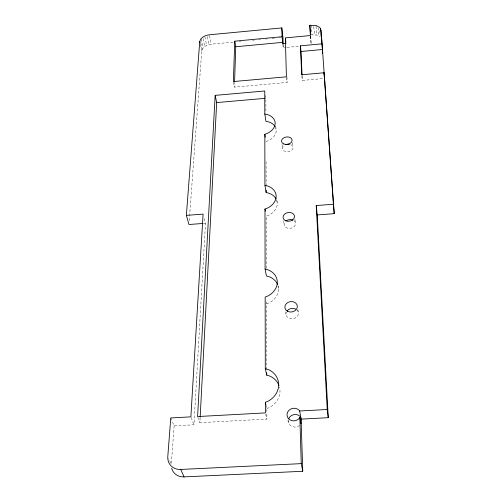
<?xml version="1.0" encoding="UTF-8"?>
<svg xmlns="http://www.w3.org/2000/svg" width="502" height="502" viewBox="0 0 502 502"><rect width="100%" height="100%" fill="white"/><g stroke="black" fill="none" stroke-linecap="round" stroke-linejoin="round"><path stroke-width="0.38" stroke-dasharray="2.51 1.88" d="M286.956 77.001L287.106 82.453L234.415 87.147L234.566 82.485M266.022 405.12L266.851 408.597L266.888 419.088L199.878 422.659L200.122 417.959M170.768 417.94L174.131 425.847L193.948 424.799L205.5 223.271L204.025 217.636M174.131 425.847L171.301 464.218L168.741 458.721M189.26 220.591L201.766 50.865C202.576 46.567 207.364 44.64 211.254 44.17L233.863 42.049M266.851 408.597L270.189 407.141A19.929 17.733 -16.6 0 0 279.482 387.036M266.725 369.648L266.518 303.911L269.561 302.656A18.172 14.809 -11.9 0 0 278.089 285.895M265.997 141.558L268.589 140.579A15.48 10.749 -9.5 0 0 275.667 127.709M310.65 34.845L316.756 35.046L319.78 36.502M239.322 41.534L240.878 41.39M252.575 40.292L254.131 40.147M258.806 39.708L260.369 39.558M265.822 39.049L267.384 38.899M272.059 38.459L274.399 38.24M279.074 37.801L280.637 37.656M282.827 44.465L283.222 47.715L286.341 47.426M287.119 47.351L299.575 46.203M301.859 76.185L302.311 80.427L322.968 78.588M203.247 223.44L205.5 223.271M191.155 417.576L193.948 424.799M197.851 417.231L199.878 422.659M265.715 414.275L266.888 419.088M200.373 44.389L201.766 50.865M200.8 42.839L202.193 49.315M201.358 39.187L203.203 47.822M203.059 38.56L204.728 46.479M204.872 36.734L206.673 45.375M207.263 36.665L208.901 44.59M287.947 420.03L288.368 422.088M209.497 35.523L211.254 44.17M266.06 301.639L266.518 303.911M233.499 82.265L234.415 87.147M277.989 285.902L278.528 288.964M285.588 311.786L286.109 314.804M276.721 199.783L277.292 203.366M265.414 95.361L265.859 98.273L265.903 112.862M297.843 309.326L298.301 312.357M283.567 220.824L284.22 225.097M275.598 126.09L276.232 130.457M282.005 144.607L282.613 148.968M294.925 219.299L295.414 222.863M292.409 142.549L292.967 146.923M286.491 77.515L287.106 82.453M310.456 36.244L311.127 43.812M311.202 25.131L312.068 34.701M313.769 26.575L314.478 34.676M316.003 26.204L316.756 35.046M318.067 27.679L318.739 35.793M319.818 30.955L320 33.17M310.732 36.313L311.165 43.649M310.587 36.062L310.889 41.202M302.097 75.733L302.311 80.427M283.153 44.778L283.222 47.715M266.06 161.644L266.142 186.367M266.405 268.231L266.236 216.167L269.034 215.063A16.717 12.537 -10.2 0 0 276.677 200.154M299.512 425.401A6.833 6.281 -11.4 0 1 291.976 426.468A6.833 6.281 -11.4 0 1 288.28 420.45M296.914 309.985A6.225 5.208 -8.8 0 1 296.996 316.712A6.225 5.208 -8.8 0 1 289.146 318.287A6.225 5.208 -8.8 0 1 286.378 312.1M294.147 220.886A5.717 4.386 -8.1 0 1 293.877 226.86A5.717 4.386 -8.1 0 1 286.184 227.601A5.717 4.386 -8.1 0 1 285.149 221.752M290.777 144.658A5.284 3.746 -7.9 0 1 291.844 150.092A5.284 3.746 -7.9 0 1 284.088 150.889A5.284 3.746 -7.9 0 1 284.402 145.316"/><path stroke-width="0.75" d="M234.591 81.707L235.745 46.749L234.76 41.177L282.011 36.734L281.81 27.924L209.353 34.801C205.431 35.284 200.593 37.186 199.752 41.509L186.361 215.377L188.972 224.507L202.494 223.497M234.76 41.177L233.374 81.569L286.404 76.812L285.343 37.882L310.393 35.535L309.797 25.269L315.934 25.464L319.523 27.271L320.558 28.589L321.757 39.671L334.213 213.657L317.226 214.931L316.235 205.55L333.441 204.245L334.213 213.657M200.166 417.181L216.682 102.584L215.163 95.367L264.755 90.987L264.799 114.029L265.934 121.308L268.476 121.823A15.48 10.749 -9.5 0 1 275.008 126.429M215.163 95.367L197.6 416.553L265.382 412.901L265.363 402.334L268.739 400.872A20.162 17.84 -16.4 0 0 278.685 384.639A20.162 17.84 -16.4 0 0 268.589 369.679L265.294 368.663L265.156 297.09L268.231 295.829A18.361 14.865 -11.9 0 0 277.311 282.18A18.361 14.865 -11.9 0 0 268.112 269.875L265.1 269.072L264.981 209.045L267.811 207.941A16.88 12.563 -10.2 0 0 276.156 196.282A16.88 12.563 -10.2 0 0 267.704 186.01L264.937 185.37L264.836 134.304L267.453 133.319A15.618 10.755 -9.5 0 0 275.178 123.241A15.618 10.755 -9.5 0 0 267.359 114.544L264.799 114.029M288.656 418.837A6.833 6.281 -11.4 0 1 300.221 416.491L300.754 417.231L300.955 423.663L299.845 417.469L299.587 417.946A6.909 6.319 -11.3 0 1 289.535 419.609A6.909 6.319 -11.3 0 1 288.957 410.297A6.909 6.319 -11.3 0 1 299.11 410.253L299.644 410.994L301.087 419.12L302.744 471.271L184.077 476.9A14.2 12.644 -36.8 0 1 171.665 468.272M235.745 46.749L282.708 42.363L282.011 36.734M286.021 43.511L282.745 43.818L282.708 42.363M324.819 82.391L324.041 72.765L301.708 74.767L300.403 45.833L321.977 43.831L320.991 30.076M302.066 74.955L300.993 51.486L322.428 49.51M216.682 102.584L265.075 98.342M186.361 215.377L203.097 214.109L190.879 416.855L170.768 417.94L167.787 456.657A14.42 12.77 -35.7 0 0 180.726 469.452L184.077 476.9M299.644 410.994L327.235 409.506L328.264 417.677L301.087 419.12M180.726 469.452L301.263 463.635L302.744 471.271M264.937 185.37L266.16 192.542L268.903 193.182A16.717 12.537 -10.2 0 1 276.125 198.949M265.294 368.663L266.744 375.126L270.001 376.136A19.929 17.733 -16.6 0 1 279.018 385.574M265.363 402.334L265.859 404.424M199.752 41.509L200.06 42.952M265.1 269.072L266.43 276.006L269.405 276.803A18.172 14.809 -11.9 0 1 277.581 284.439M264.981 209.045L265.357 211.185M264.836 134.304L265.301 137.209M281.81 27.924L282.977 37.437L283.134 44.044M285.431 38.585L285.851 42.105M300.403 45.833L300.993 51.486M309.797 25.269L310.468 32.887M320.558 28.589L320.74 30.804M321.035 34.494L321.211 36.709M321.977 43.831L322.742 53.444M324.041 72.765L333.441 204.245M310.292 30.929L310.506 34.594M317.226 214.931L328.264 417.677M316.235 205.55L327.235 409.506M299.845 417.469L301.263 463.635M266.154 190.227L266.16 192.542M266.738 372.779L266.744 375.126M287.119 310.857A6.225 5.208 -8.8 0 1 295.709 309.132M286.146 220.849A5.717 4.386 -8.1 0 1 293.042 220.183M285.556 144.708A5.284 3.746 -7.9 0 1 289.56 144.294M283.812 143.999A5.334 3.752 -8 0 0 292.108 140.61A5.334 3.752 -8 0 0 284.54 137.435A5.334 3.752 -8 0 0 283.812 143.999M285.538 220.711A5.773 4.399 -8.2 0 0 294.517 216.877A5.773 4.399 -8.2 0 0 286.309 213.03A5.773 4.399 -8.2 0 0 285.538 220.711M287.577 311.303A6.288 5.233 -8.8 0 0 297.36 306.904A6.288 5.233 -8.8 0 0 288.393 302.198A6.288 5.233 -8.8 0 0 287.577 311.303"/></g></svg>
